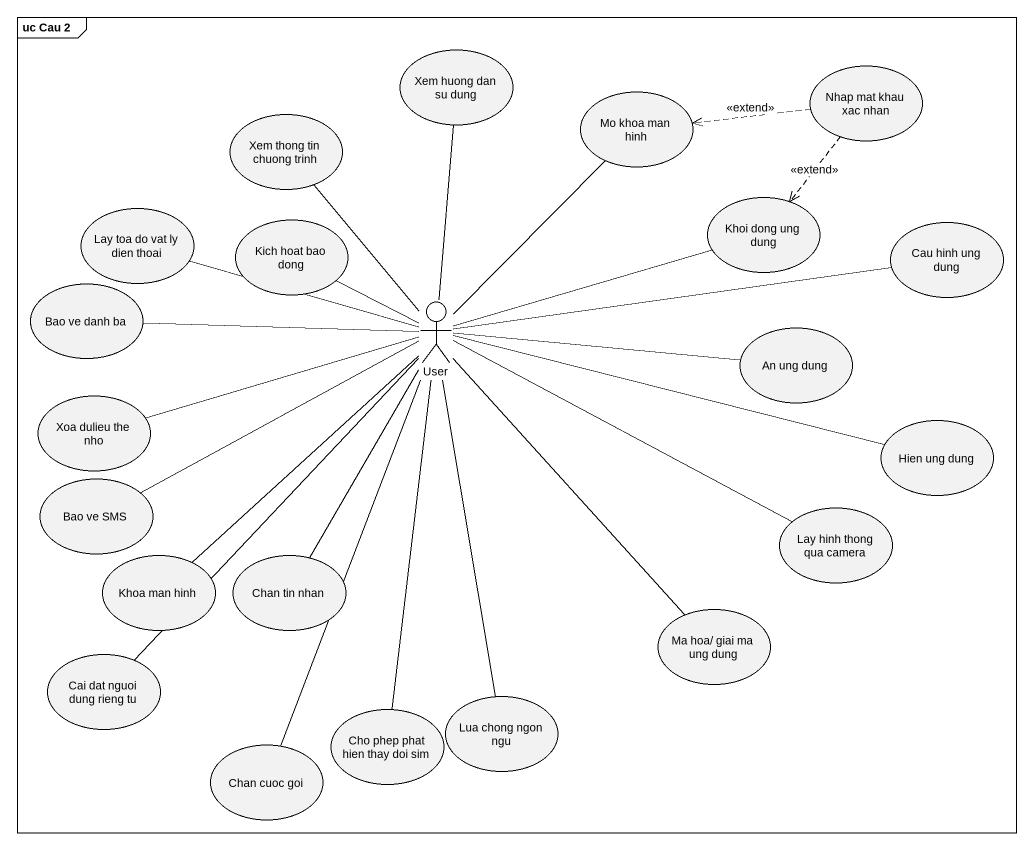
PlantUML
@startuml
mainframe uc Cau 2
usecase "Xem huong dan su dung" as Xem_huong_dan_su_dung
usecase "Mo khoa man hinh" as Mo_khoa_man_hinh
usecase "Nhap mat khau xac nhan" as Nhap_mat_khau_xac_nhan
usecase "Xem thong tin chuong trinh" as Xem_thong_tin_chuong_trinh
usecase "Khoi dong ung dung" as Khoi_dong_ung_dung
usecase "Lay toa do vat ly dien thoai" as Lay_toa_do_vat_ly_dien_thoai
usecase "Kich hoat bao dong" as Kich_hoat_bao_dong
usecase "Cau hinh ung dung" as Cau_hinh_ung_dung
usecase "Bao ve danh ba" as Bao_ve_danh_ba
actor User
usecase "An ung dung" as An_ung_dung
usecase "Xoa dulieu the nho" as Xoa_dulieu_the_nho
usecase "Hien ung dung" as Hien_ung_dung
usecase "Bao ve SMS" as Bao_ve_SMS
usecase "Lay hinh thong qua camera" as Lay_hinh_thong_qua_camera
usecase "Khoa man hinh" as Khoa_man_hinh
usecase "Chan tin nhan" as Chan_tin_nhan
usecase "Ma hoa/ giai ma ung dung" as Ma_hoa_giai_ma_ung_dung
usecase "Cai dat nguoi dung rieng tu" as Cai_dat_nguoi_dung_rieng_tu
usecase "Cho phep phat hien thay doi sim" as Cho_phep_phat_hien_thay_doi
usecase "Lua chong ngon ngu" as Lua_chong_ngon_ngu
usecase "Chan cuoc goi" as Chan_cuoc_goi
Xem_huong_dan_su_dung -- User
Mo_khoa_man_hinh -- User
Nhap_mat_khau_xac_nhan .left.> Mo_khoa_man_hinh : <<extend>>
Nhap_mat_khau_xac_nhan ..> Khoi_dong_ung_dung : <<extend>>
Xem_thong_tin_chuong_trinh -- User
Khoi_dong_ung_dung -left- User
Lay_toa_do_vat_ly_dien_thoai -right- User
Kich_hoat_bao_dong -- User
Cau_hinh_ung_dung -left- User
Bao_ve_danh_ba -right- User
An_ung_dung -left- User
Xoa_dulieu_the_nho -right- User
Hien_ung_dung -left- User
Bao_ve_SMS -right- User
Lay_hinh_thong_qua_camera -left- User
Khoa_man_hinh -up- User
Chan_tin_nhan -up- User
Ma_hoa_giai_ma_ung_dung -up- User
Cai_dat_nguoi_dung_rieng_tu -up- User
Cho_phep_phat_hien_thay_doi -up- User
Lua_chong_ngon_ngu -up- User
Chan_cuoc_goi -up- User
@enduml
